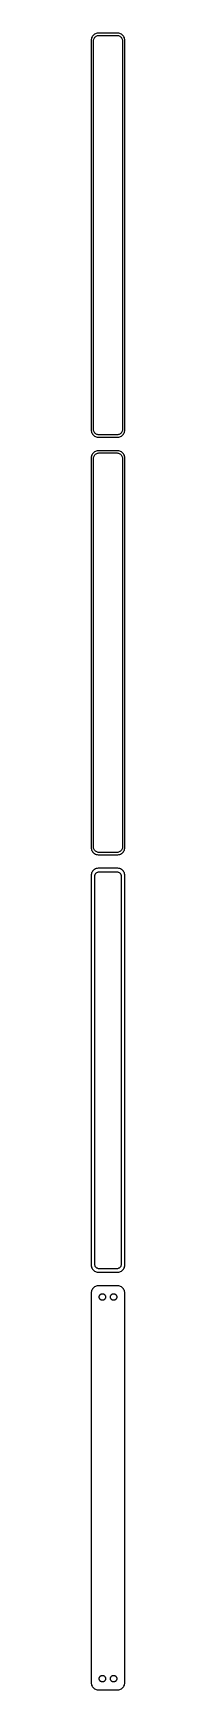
# Model space of a CAD drawing. Header units: metres. Extents: x -11 to 11, y 981 to 2088.
import ezdxf

# ---------------------------------------------------------------- set-up
doc = ezdxf.new("R2010")
doc.units = ezdxf.units.M

msp = doc.modelspace()

# ---------------------------------------------------------------- linework, layer by layer
for p, q in [((-11.2106, 2083.63), (-11.25, 2083)), ((-11.25, 2083), (-11.25, 1823)), ((-11.0929, 2084.24), (-11.2106, 2083.63)), ((-10.8989, 2084.84), (-11.0929, 2084.24)), ((-10.6315, 2085.41), (-10.8989, 2084.84)), ((-10.2951, 2085.94), (-10.6315, 2085.41)), ((-9.89484, 2086.42), (-10.2951, 2085.94)), ((-9.43712, 2086.85), (-9.89484, 2086.42)), ((-9.75, 2082.5), (-9.71844, 2083)), ((-9.75, 1823.5), (-9.75, 2082.5)), ((-9.71844, 2083), (-9.62433, 2083.49)), ((-9.62433, 2083.49), (-9.4691, 2083.97)), ((-9.4691, 2083.97), (-9.25522, 2084.43)), ((-8.92912, 2087.22), (-9.43712, 2086.85)), ((-9.25522, 2084.43), (-8.98605, 2084.85)), ((-8.98605, 2084.85), (-8.66586, 2085.24)), ((-8.37889, 2087.52), (-8.92912, 2087.22)), ((-8.66586, 2085.24), (-8.29968, 2085.58)), ((-7.79507, 2087.76), (-8.37889, 2087.52)), ((-8.29968, 2085.58), (-7.8933, 2085.88)), ((-7.8933, 2085.88), (-7.45311, 2086.12)), ((-7.1869, 2087.91), (-7.79507, 2087.76)), ((-7.45311, 2086.12), (-6.98605, 2086.3)), ((-6.56395, 2087.99), (-7.1869, 2087.91)), ((-6.98605, 2086.3), (-6.49951, 2086.43)), ((6.56395, 2087.99), (-6.56395, 2087.99)), ((-6.49951, 2086.43), (-6.00116, 2086.49)), ((-6.00116, 2086.49), (6.00116, 2086.49)), ((6.00116, 2086.49), (6.49951, 2086.43)), ((6.49951, 2086.43), (6.98605, 2086.3)), ((7.1869, 2087.91), (6.56395, 2087.99)), ((6.98605, 2086.3), (7.45311, 2086.12)), ((7.79507, 2087.76), (7.1869, 2087.91)), ((7.45311, 2086.12), (7.8933, 2085.88)), ((8.37889, 2087.52), (7.79507, 2087.76)), ((7.8933, 2085.88), (8.29968, 2085.58)), ((8.29968, 2085.58), (8.66586, 2085.24)), ((8.92912, 2087.22), (8.37889, 2087.52)), ((8.66586, 2085.24), (8.98605, 2084.85)), ((9.43712, 2086.85), (8.92912, 2087.22)), ((8.98605, 2084.85), (9.25522, 2084.43)), ((9.25522, 2084.43), (9.4691, 2083.97)), ((9.89484, 2086.42), (9.43712, 2086.85)), ((9.4691, 2083.97), (9.62433, 2083.49)), ((9.62433, 2083.49), (9.71844, 2083)), ((9.71844, 2083), (9.75, 2082.5)), ((9.75, 2082.5), (9.75, 1823.5)), ((10.2951, 2085.94), (9.89484, 2086.42)), ((10.6315, 2085.41), (10.2951, 2085.94)), ((10.8989, 2084.84), (10.6315, 2085.41)), ((11.0929, 2084.24), (10.8989, 2084.84)), ((11.2106, 2083.63), (11.0929, 2084.24)), ((11.25, 2083), (11.2106, 2083.63)), ((11.25, 1823), (11.25, 2083)), ((-11.25, 1823), (-11.2106, 1822.37)), ((-11.2106, 1822.37), (-11.0929, 1821.76)), ((-11.0929, 1821.76), (-10.8989, 1821.16)), ((-10.8989, 1821.16), (-10.6315, 1820.59)), ((-10.6315, 1820.59), (-10.2951, 1820.06)), ((-10.2951, 1820.06), (-9.89484, 1819.58)), ((-9.89484, 1819.58), (-9.43712, 1819.15)), ((-9.71844, 1823), (-9.75, 1823.5)), ((-9.62433, 1822.51), (-9.71844, 1823)), ((-9.4691, 1822.03), (-9.62433, 1822.51)), ((-9.25522, 1821.57), (-9.4691, 1822.03)), ((-9.43712, 1819.15), (-8.92912, 1818.78)), ((-8.98605, 1821.15), (-9.25522, 1821.57)), ((-8.66586, 1820.76), (-8.98605, 1821.15)), ((-8.92912, 1818.78), (-8.37889, 1818.48)), ((-8.29968, 1820.42), (-8.66586, 1820.76)), ((-8.37889, 1818.48), (-7.79507, 1818.24)), ((-7.8933, 1820.12), (-8.29968, 1820.42)), ((-7.45311, 1819.88), (-7.8933, 1820.12)), ((-7.79507, 1818.24), (-7.1869, 1818.09)), ((-6.98605, 1819.7), (-7.45311, 1819.88)), ((-7.1869, 1818.09), (-6.56395, 1818.01)), ((-6.49951, 1819.57), (-6.98605, 1819.7)), ((-6.56395, 1818.01), (6.56395, 1818.01)), ((-6.00116, 1819.51), (-6.49951, 1819.57)), ((6.00116, 1819.51), (-6.00116, 1819.51)), ((6.49951, 1819.57), (6.00116, 1819.51)), ((6.98605, 1819.7), (6.49951, 1819.57)), ((6.56395, 1818.01), (7.1869, 1818.09)), ((7.45311, 1819.88), (6.98605, 1819.7)), ((7.1869, 1818.09), (7.79507, 1818.24)), ((7.8933, 1820.12), (7.45311, 1819.88)), ((7.79507, 1818.24), (8.37889, 1818.48)), ((8.29968, 1820.42), (7.8933, 1820.12)), ((8.66586, 1820.76), (8.29968, 1820.42)), ((8.37889, 1818.48), (8.92912, 1818.78)), ((8.98605, 1821.15), (8.66586, 1820.76)), ((8.92912, 1818.78), (9.43712, 1819.15)), ((9.25522, 1821.57), (8.98605, 1821.15)), ((9.4691, 1822.03), (9.25522, 1821.57)), ((9.43712, 1819.15), (9.89484, 1819.58)), ((9.62433, 1822.51), (9.4691, 1822.03)), ((9.71844, 1823), (9.62433, 1822.51)), ((9.75, 1823.5), (9.71844, 1823)), ((9.89484, 1819.58), (10.2951, 1820.06)), ((10.2951, 1820.06), (10.6315, 1820.59)), ((10.6315, 1820.59), (10.8989, 1821.16)), ((10.8989, 1821.16), (11.0929, 1821.76)), ((11.0929, 1821.76), (11.2106, 1822.37)), ((11.2106, 1822.37), (11.25, 1823)), ((-11.2106, 1804.63), (-11.25, 1804)), ((-11.0929, 1805.24), (-11.2106, 1804.63)), ((-10.8989, 1805.84), (-11.0929, 1805.24)), ((-10.6315, 1806.41), (-10.8989, 1805.84)), ((-10.2951, 1806.94), (-10.6315, 1806.41)), ((-9.89484, 1807.42), (-10.2951, 1806.94)), ((-9.43712, 1807.85), (-9.89484, 1807.42)), ((-9.71844, 1804), (-9.62433, 1804.49)), ((-9.62433, 1804.49), (-9.4691, 1804.97)), ((-9.4691, 1804.97), (-9.25522, 1805.43)), ((-8.92912, 1808.22), (-9.43712, 1807.85)), ((-9.25522, 1805.43), (-8.98605, 1805.85)), ((-8.98605, 1805.85), (-8.66586, 1806.24)), ((-8.37889, 1808.52), (-8.92912, 1808.22)), ((-8.66586, 1806.24), (-8.29968, 1806.58)), ((-7.79507, 1808.76), (-8.37889, 1808.52)), ((-8.29968, 1806.58), (-7.8933, 1806.88)), ((-7.8933, 1806.88), (-7.45311, 1807.12)), ((-7.1869, 1808.91), (-7.79507, 1808.76)), ((-7.45311, 1807.12), (-6.98605, 1807.3)), ((-6.56395, 1808.99), (-7.1869, 1808.91)), ((-6.98605, 1807.3), (-6.49951, 1807.43)), ((6.56395, 1808.99), (-6.56395, 1808.99)), ((-6.49951, 1807.43), (-6.00116, 1807.49)), ((-6.00116, 1807.49), (6.00116, 1807.49)), ((6.00116, 1807.49), (6.49951, 1807.43)), ((6.49951, 1807.43), (6.98605, 1807.3)), ((7.1869, 1808.91), (6.56395, 1808.99)), ((6.98605, 1807.3), (7.45311, 1807.12)), ((7.79507, 1808.76), (7.1869, 1808.91)), ((7.45311, 1807.12), (7.8933, 1806.88)), ((8.37889, 1808.52), (7.79507, 1808.76)), ((7.8933, 1806.88), (8.29968, 1806.58)), ((8.29968, 1806.58), (8.66586, 1806.24)), ((8.92912, 1808.22), (8.37889, 1808.52)), ((8.66586, 1806.24), (8.98605, 1805.85)), ((9.43712, 1807.85), (8.92912, 1808.22)), ((8.98605, 1805.85), (9.25522, 1805.43)), ((9.25522, 1805.43), (9.4691, 1804.97)), ((9.89484, 1807.42), (9.43712, 1807.85)), ((9.4691, 1804.97), (9.62433, 1804.49)), ((9.62433, 1804.49), (9.71844, 1804)), ((10.2951, 1806.94), (9.89484, 1807.42)), ((10.6315, 1806.41), (10.2951, 1806.94)), ((10.8989, 1805.84), (10.6315, 1806.41)), ((11.0929, 1805.24), (10.8989, 1805.84)), ((11.2106, 1804.63), (11.0929, 1805.24)), ((11.25, 1804), (11.2106, 1804.63)), ((-11.25, 1804), (-11.25, 1544)), ((-9.75, 1803.5), (-9.71844, 1804)), ((-9.75, 1544.5), (-9.75, 1803.5)), ((9.71844, 1804), (9.75, 1803.5)), ((9.75, 1803.5), (9.75, 1544.5)), ((11.25, 1544), (11.25, 1804)), ((-11.25, 1544), (-11.2106, 1543.37)), ((-11.2106, 1543.37), (-11.0929, 1542.76)), ((-11.0929, 1542.76), (-10.8989, 1542.16)), ((-10.8989, 1542.16), (-10.6315, 1541.59)), ((-10.6315, 1541.59), (-10.2951, 1541.06)), ((-10.2951, 1541.06), (-9.89484, 1540.58)), ((-9.89484, 1540.58), (-9.43712, 1540.15)), ((-9.71844, 1544), (-9.75, 1544.5)), ((-9.62433, 1543.51), (-9.71844, 1544)), ((-9.4691, 1543.03), (-9.62433, 1543.51)), ((-9.25522, 1542.57), (-9.4691, 1543.03)), ((-9.43712, 1540.15), (-8.92912, 1539.78)), ((-8.98605, 1542.15), (-9.25522, 1542.57)), ((-8.66586, 1541.76), (-8.98605, 1542.15)), ((-8.92912, 1539.78), (-8.37889, 1539.48)), ((-8.29968, 1541.42), (-8.66586, 1541.76)), ((-8.37889, 1539.48), (-7.79507, 1539.24)), ((-7.8933, 1541.12), (-8.29968, 1541.42)), ((-7.45311, 1540.88), (-7.8933, 1541.12)), ((-7.79507, 1539.24), (-7.1869, 1539.09)), ((-6.98605, 1540.7), (-7.45311, 1540.88)), ((-7.1869, 1539.09), (-6.56395, 1539.01)), ((-6.49951, 1540.57), (-6.98605, 1540.7)), ((-6.56395, 1539.01), (6.56395, 1539.01)), ((-6.00116, 1540.51), (-6.49951, 1540.57)), ((6.00116, 1540.51), (-6.00116, 1540.51)), ((6.49951, 1540.57), (6.00116, 1540.51)), ((6.98605, 1540.7), (6.49951, 1540.57)), ((6.56395, 1539.01), (7.1869, 1539.09)), ((7.45311, 1540.88), (6.98605, 1540.7)), ((7.1869, 1539.09), (7.79507, 1539.24)), ((7.8933, 1541.12), (7.45311, 1540.88)), ((7.79507, 1539.24), (8.37889, 1539.48)), ((8.29968, 1541.42), (7.8933, 1541.12)), ((8.66586, 1541.76), (8.29968, 1541.42)), ((8.37889, 1539.48), (8.92912, 1539.78)), ((8.98605, 1542.15), (8.66586, 1541.76)), ((8.92912, 1539.78), (9.43712, 1540.15)), ((9.25522, 1542.57), (8.98605, 1542.15)), ((9.4691, 1543.03), (9.25522, 1542.57)), ((9.43712, 1540.15), (9.89484, 1540.58)), ((9.62433, 1543.51), (9.4691, 1543.03)), ((9.71844, 1544), (9.62433, 1543.51)), ((9.75, 1544.5), (9.71844, 1544)), ((9.89484, 1540.58), (10.2951, 1541.06)), ((10.2951, 1541.06), (10.6315, 1541.59)), ((10.6315, 1541.59), (10.8989, 1542.16)), ((10.8989, 1542.16), (11.0929, 1542.76)), ((11.0929, 1542.76), (11.2106, 1543.37)), ((11.2106, 1543.37), (11.25, 1544)), ((-10.2951, 1527.94), (-10.6315, 1527.41)), ((-9.89484, 1528.42), (-10.2951, 1527.94)), ((-9.43712, 1528.85), (-9.89484, 1528.42)), ((-8.92912, 1529.22), (-9.43712, 1528.85)), ((-8.37889, 1529.52), (-8.92912, 1529.22)), ((-7.79507, 1529.76), (-8.37889, 1529.52)), ((-7.1869, 1529.91), (-7.79507, 1529.76)), ((-6.56395, 1529.99), (-7.1869, 1529.91)), ((6.56395, 1529.99), (-6.56395, 1529.99)), ((7.1869, 1529.91), (6.56395, 1529.99)), ((7.79507, 1529.76), (7.1869, 1529.91)), ((8.37889, 1529.52), (7.79507, 1529.76)), ((8.92912, 1529.22), (8.37889, 1529.52)), ((9.43712, 1528.85), (8.92912, 1529.22)), ((9.89484, 1528.42), (9.43712, 1528.85)), ((10.2951, 1527.94), (9.89484, 1528.42)), ((10.6315, 1527.41), (10.2951, 1527.94)), ((-11.2106, 1525.63), (-11.25, 1525)), ((-11.25, 1525), (-11.25, 1265)), ((-11.0929, 1526.24), (-11.2106, 1525.63)), ((-10.8989, 1526.84), (-11.0929, 1526.24)), ((-10.6315, 1527.41), (-10.8989, 1526.84)), ((-8.86292, 1524.5), (-8.83836, 1524.89)), ((-8.86292, 1265.5), (-8.86292, 1524.5)), ((-8.83836, 1524.89), (-8.76512, 1525.27)), ((-8.76512, 1525.27), (-8.64432, 1525.65)), ((-8.64432, 1525.65), (-8.47786, 1526)), ((-8.47786, 1526), (-8.2684, 1526.33)), ((-8.2684, 1526.33), (-8.01921, 1526.63)), ((-8.01921, 1526.63), (-7.73424, 1526.9)), ((-7.73424, 1526.9), (-7.41798, 1527.13)), ((-7.41798, 1527.13), (-7.07541, 1527.32)), ((-7.07541, 1527.32), (-6.71194, 1527.46)), ((-6.71194, 1527.46), (-6.3333, 1527.56)), ((-6.3333, 1527.56), (-5.94545, 1527.61)), ((-5.94545, 1527.61), (5.94545, 1527.61)), ((5.94545, 1527.61), (6.3333, 1527.56)), ((6.3333, 1527.56), (6.71194, 1527.46)), ((6.71194, 1527.46), (7.07541, 1527.32)), ((7.07541, 1527.32), (7.41798, 1527.13)), ((7.41798, 1527.13), (7.73424, 1526.9)), ((7.73424, 1526.9), (8.01921, 1526.63)), ((8.01921, 1526.63), (8.2684, 1526.33)), ((8.2684, 1526.33), (8.47786, 1526)), ((8.47786, 1526), (8.64432, 1525.65)), ((8.64432, 1525.65), (8.76512, 1525.27)), ((8.76512, 1525.27), (8.83836, 1524.89)), ((8.83836, 1524.89), (8.86292, 1524.5)), ((8.86292, 1524.5), (8.86292, 1265.5)), ((10.8989, 1526.84), (10.6315, 1527.41)), ((11.0929, 1526.24), (10.8989, 1526.84)), ((11.2106, 1525.63), (11.0929, 1526.24)), ((11.25, 1525), (11.2106, 1525.63)), ((11.25, 1265), (11.25, 1525)), ((-11.25, 1265), (-11.2106, 1264.37)), ((-11.2106, 1264.37), (-11.0929, 1263.76)), ((-11.0929, 1263.76), (-10.8989, 1263.16)), ((-10.8989, 1263.16), (-10.6315, 1262.59)), ((-10.6315, 1262.59), (-10.2951, 1262.06)), ((-10.2951, 1262.06), (-9.89484, 1261.58)), ((-8.83836, 1265.11), (-8.86292, 1265.5)), ((-8.76512, 1264.73), (-8.83836, 1265.11)), ((-8.64432, 1264.35), (-8.76512, 1264.73)), ((-8.47786, 1264), (-8.64432, 1264.35)), ((-8.2684, 1263.67), (-8.47786, 1264)), ((-8.01921, 1263.37), (-8.2684, 1263.67)), ((-7.73424, 1263.1), (-8.01921, 1263.37)), ((-7.41798, 1262.87), (-7.73424, 1263.1)), ((-7.07541, 1262.68), (-7.41798, 1262.87)), ((-6.71194, 1262.54), (-7.07541, 1262.68)), ((-6.3333, 1262.44), (-6.71194, 1262.54)), ((-5.94545, 1262.39), (-6.3333, 1262.44)), ((5.94545, 1262.39), (-5.94545, 1262.39)), ((6.3333, 1262.44), (5.94545, 1262.39)), ((6.71194, 1262.54), (6.3333, 1262.44)), ((7.07541, 1262.68), (6.71194, 1262.54)), ((7.41798, 1262.87), (7.07541, 1262.68)), ((7.73424, 1263.1), (7.41798, 1262.87)), ((8.01921, 1263.37), (7.73424, 1263.1)), ((8.2684, 1263.67), (8.01921, 1263.37)), ((8.47786, 1264), (8.2684, 1263.67)), ((8.64432, 1264.35), (8.47786, 1264)), ((8.76512, 1264.73), (8.64432, 1264.35)), ((8.83836, 1265.11), (8.76512, 1264.73)), ((8.86292, 1265.5), (8.83836, 1265.11)), ((9.89484, 1261.58), (10.2951, 1262.06)), ((10.2951, 1262.06), (10.6315, 1262.59)), ((10.6315, 1262.59), (10.8989, 1263.16)), ((10.8989, 1263.16), (11.0929, 1263.76)), ((11.0929, 1263.76), (11.2106, 1264.37)), ((11.2106, 1264.37), (11.25, 1265)), ((-9.89484, 1261.58), (-9.43712, 1261.15)), ((-9.43712, 1261.15), (-8.92912, 1260.78)), ((-8.92912, 1260.78), (-8.37889, 1260.48)), ((-8.37889, 1260.48), (-7.79507, 1260.24)), ((-7.79507, 1260.24), (-7.1869, 1260.09)), ((-7.1869, 1250.91), (-7.79507, 1250.76)), ((-7.1869, 1260.09), (-6.56395, 1260.01)), ((-6.56395, 1250.99), (-7.1869, 1250.91)), ((-6.56395, 1260.01), (6.56395, 1260.01)), ((6.56395, 1250.99), (-6.56395, 1250.99)), ((6.56395, 1260.01), (7.1869, 1260.09)), ((7.1869, 1250.91), (6.56395, 1250.99)), ((7.1869, 1260.09), (7.79507, 1260.24)), ((7.79507, 1250.76), (7.1869, 1250.91)), ((7.79507, 1260.24), (8.37889, 1260.48)), ((8.37889, 1260.48), (8.92912, 1260.78)), ((8.92912, 1260.78), (9.43712, 1261.15)), ((9.43712, 1261.15), (9.89484, 1261.58)), ((-11.2106, 1246.63), (-11.25, 1246)), ((-11.25, 1246), (-11.25, 986)), ((-11.0929, 1247.24), (-11.2106, 1246.63)), ((-10.8989, 1247.84), (-11.0929, 1247.24)), ((-10.6315, 1248.41), (-10.8989, 1247.84)), ((-10.2951, 1248.94), (-10.6315, 1248.41)), ((-9.89484, 1249.42), (-10.2951, 1248.94)), ((-9.43712, 1249.85), (-9.89484, 1249.42)), ((-8.92912, 1250.22), (-9.43712, 1249.85)), ((-8.37889, 1250.52), (-8.92912, 1250.22)), ((-7.79507, 1250.76), (-8.37889, 1250.52)), ((-5.88528, 1243.5), (-5.86845, 1243.77)), ((-5.86845, 1243.23), (-5.88528, 1243.5)), ((-5.86845, 1243.77), (-5.81821, 1244.03)), ((-5.81821, 1242.97), (-5.86845, 1243.23)), ((-5.81821, 1244.03), (-5.73534, 1244.29)), ((-5.73534, 1242.71), (-5.81821, 1242.97)), ((-5.73534, 1244.29), (-5.62117, 1244.53)), ((-5.62117, 1242.47), (-5.73534, 1242.71)), ((-5.62117, 1244.53), (-5.47748, 1244.76)), ((-5.47748, 1242.24), (-5.62117, 1242.47)), ((-5.47748, 1244.76), (-5.30655, 1244.96)), ((-5.30655, 1242.04), (-5.47748, 1242.24)), ((-5.30655, 1244.96), (-5.11108, 1245.15)), ((-5.11108, 1241.85), (-5.30655, 1242.04)), ((-5.11108, 1245.15), (-4.89413, 1245.3)), ((-4.89413, 1241.7), (-5.11108, 1241.85)), ((-4.89413, 1245.3), (-4.65915, 1245.43)), ((-4.65915, 1241.57), (-4.89413, 1241.7)), ((-4.65915, 1245.43), (-4.40984, 1245.53)), ((-4.40984, 1241.47), (-4.65915, 1241.57)), ((-4.40984, 1245.53), (-4.1501, 1245.6)), ((-4.1501, 1241.4), (-4.40984, 1241.47)), ((-4.1501, 1245.6), (-3.88406, 1245.63)), ((-3.88406, 1241.37), (-4.1501, 1241.4)), ((-3.88406, 1245.63), (-3.61592, 1245.63)), ((-3.61592, 1241.37), (-3.88406, 1241.37)), ((-3.61592, 1245.63), (-3.34988, 1245.6)), ((-3.34988, 1241.4), (-3.61592, 1241.37)), ((-3.34988, 1245.6), (-3.09015, 1245.53)), ((-3.09015, 1241.47), (-3.34988, 1241.4)), ((-3.09015, 1245.53), (-2.84084, 1245.43)), ((-2.84084, 1241.57), (-3.09015, 1241.47)), ((-2.84084, 1245.43), (-2.60585, 1245.3)), ((-2.60585, 1241.7), (-2.84084, 1241.57)), ((-2.60585, 1245.3), (-2.3889, 1245.15)), ((-2.3889, 1241.85), (-2.60585, 1241.7)), ((-2.3889, 1245.15), (-2.19344, 1244.96)), ((-2.19344, 1242.04), (-2.3889, 1241.85)), ((-2.19344, 1244.96), (-2.02251, 1244.76)), ((-2.02251, 1242.24), (-2.19344, 1242.04)), ((-2.02251, 1244.76), (-1.87881, 1244.53)), ((-1.87881, 1242.47), (-2.02251, 1242.24)), ((-1.87881, 1244.53), (-1.76465, 1244.29)), ((-1.76465, 1242.71), (-1.87881, 1242.47)), ((-1.76465, 1244.29), (-1.68178, 1244.03)), ((-1.68178, 1242.97), (-1.76465, 1242.71)), ((-1.68178, 1244.03), (-1.63153, 1243.77)), ((-1.63153, 1243.23), (-1.68178, 1242.97)), ((-1.63153, 1243.77), (-1.6147, 1243.5)), ((-1.6147, 1243.5), (-1.63153, 1243.23)), ((1.6147, 1243.5), (1.63153, 1243.77)), ((1.63153, 1243.23), (1.6147, 1243.5)), ((1.63153, 1243.77), (1.68178, 1244.03)), ((1.68178, 1242.97), (1.63153, 1243.23)), ((1.68178, 1244.03), (1.76465, 1244.29)), ((1.76465, 1242.71), (1.68178, 1242.97)), ((1.76465, 1244.29), (1.87881, 1244.53)), ((1.87881, 1242.47), (1.76465, 1242.71)), ((1.87881, 1244.53), (2.02251, 1244.76)), ((2.02251, 1242.24), (1.87881, 1242.47)), ((2.02251, 1244.76), (2.19344, 1244.96)), ((2.19344, 1242.04), (2.02251, 1242.24)), ((2.19344, 1244.96), (2.3889, 1245.15)), ((2.3889, 1241.85), (2.19344, 1242.04)), ((2.3889, 1245.15), (2.60585, 1245.3)), ((2.60585, 1241.7), (2.3889, 1241.85)), ((2.60585, 1245.3), (2.84084, 1245.43)), ((2.84084, 1241.57), (2.60585, 1241.7)), ((2.84084, 1245.43), (3.09015, 1245.53)), ((3.09015, 1241.47), (2.84084, 1241.57)), ((3.09015, 1245.53), (3.34988, 1245.6)), ((3.34988, 1241.4), (3.09015, 1241.47)), ((3.34988, 1245.6), (3.61592, 1245.63)), ((3.61592, 1241.37), (3.34988, 1241.4)), ((3.61592, 1245.63), (3.88406, 1245.63)), ((3.88406, 1241.37), (3.61592, 1241.37)), ((3.88406, 1245.63), (4.1501, 1245.6)), ((4.1501, 1241.4), (3.88406, 1241.37)), ((4.1501, 1245.6), (4.40984, 1245.53)), ((4.40984, 1241.47), (4.1501, 1241.4)), ((4.40984, 1245.53), (4.65915, 1245.43)), ((4.65915, 1241.57), (4.40984, 1241.47)), ((4.65915, 1245.43), (4.89413, 1245.3)), ((4.89413, 1241.7), (4.65915, 1241.57)), ((4.89413, 1245.3), (5.11108, 1245.15)), ((5.11108, 1241.85), (4.89413, 1241.7)), ((5.11108, 1245.15), (5.30655, 1244.96)), ((5.30655, 1242.04), (5.11108, 1241.85)), ((5.30655, 1244.96), (5.47748, 1244.76)), ((5.47748, 1242.24), (5.30655, 1242.04)), ((5.47748, 1244.76), (5.62117, 1244.53)), ((5.62117, 1242.47), (5.47748, 1242.24)), ((5.62117, 1244.53), (5.73534, 1244.29)), ((5.73534, 1242.71), (5.62117, 1242.47)), ((5.73534, 1244.29), (5.81821, 1244.03)), ((5.81821, 1242.97), (5.73534, 1242.71)), ((5.81821, 1244.03), (5.86845, 1243.77)), ((5.86845, 1243.23), (5.81821, 1242.97)), ((5.86845, 1243.77), (5.88528, 1243.5)), ((5.88528, 1243.5), (5.86845, 1243.23)), ((8.37889, 1250.52), (7.79507, 1250.76)), ((8.92912, 1250.22), (8.37889, 1250.52)), ((9.43712, 1249.85), (8.92912, 1250.22)), ((9.89484, 1249.42), (9.43712, 1249.85)), ((10.2951, 1248.94), (9.89484, 1249.42)), ((10.6315, 1248.41), (10.2951, 1248.94)), ((10.8989, 1247.84), (10.6315, 1248.41)), ((11.0929, 1247.24), (10.8989, 1247.84)), ((11.2106, 1246.63), (11.0929, 1247.24)), ((11.25, 1246), (11.2106, 1246.63)), ((11.25, 986), (11.25, 1246)), ((-11.25, 986), (-11.2106, 985.373)), ((-11.2106, 985.373), (-11.0929, 984.757)), ((-5.88528, 988.5), (-5.86845, 988.768)), ((-5.86845, 988.232), (-5.88528, 988.5)), ((-5.86845, 988.768), (-5.81821, 989.031)), ((-5.81821, 987.969), (-5.86845, 988.232)), ((-5.81821, 989.031), (-5.73534, 989.286)), ((-5.73534, 987.714), (-5.81821, 987.969)), ((-5.73534, 989.286), (-5.62117, 989.529)), ((-5.62117, 987.471), (-5.73534, 987.714)), ((-5.62117, 989.529), (-5.47748, 989.755)), ((-5.47748, 987.245), (-5.62117, 987.471)), ((-5.47748, 989.755), (-5.30655, 989.962)), ((-5.30655, 987.038), (-5.47748, 987.245)), ((-5.30655, 989.962), (-5.11108, 990.145)), ((-5.11108, 986.855), (-5.30655, 987.038)), ((-5.11108, 990.145), (-4.89413, 990.303)), ((-4.89413, 986.697), (-5.11108, 986.855)), ((-4.89413, 990.303), (-4.65915, 990.432)), ((-4.65915, 986.568), (-4.89413, 986.697)), ((-4.65915, 990.432), (-4.40984, 990.531)), ((-4.40984, 986.469), (-4.65915, 986.568)), ((-4.40984, 990.531), (-4.1501, 990.597)), ((-4.1501, 986.403), (-4.40984, 986.469)), ((-4.1501, 990.597), (-3.88406, 990.631)), ((-3.88406, 986.369), (-4.1501, 986.403)), ((-3.88406, 990.631), (-3.61592, 990.631)), ((-3.61592, 986.369), (-3.88406, 986.369)), ((-3.61592, 990.631), (-3.34988, 990.597)), ((-3.34988, 986.403), (-3.61592, 986.369)), ((-3.34988, 990.597), (-3.09015, 990.531)), ((-3.09015, 986.469), (-3.34988, 986.403)), ((-3.09015, 990.531), (-2.84084, 990.432)), ((-2.84084, 986.568), (-3.09015, 986.469)), ((-2.84084, 990.432), (-2.60585, 990.303)), ((-2.60585, 986.697), (-2.84084, 986.568)), ((-2.60585, 990.303), (-2.3889, 990.145)), ((-2.3889, 986.855), (-2.60585, 986.697)), ((-2.3889, 990.145), (-2.19344, 989.962)), ((-2.19344, 987.038), (-2.3889, 986.855)), ((-2.19344, 989.962), (-2.02251, 989.755)), ((-2.02251, 987.245), (-2.19344, 987.038)), ((-2.02251, 989.755), (-1.87881, 989.529)), ((-1.87881, 987.471), (-2.02251, 987.245)), ((-1.87881, 989.529), (-1.76465, 989.286)), ((-1.76465, 987.714), (-1.87881, 987.471)), ((-1.76465, 989.286), (-1.68178, 989.031)), ((-1.68178, 987.969), (-1.76465, 987.714)), ((-1.68178, 989.031), (-1.63153, 988.768)), ((-1.63153, 988.232), (-1.68178, 987.969)), ((-1.63153, 988.768), (-1.6147, 988.5)), ((-1.6147, 988.5), (-1.63153, 988.232)), ((1.6147, 988.5), (1.63153, 988.768)), ((1.63153, 988.232), (1.6147, 988.5)), ((1.63153, 988.768), (1.68178, 989.031)), ((1.68178, 987.969), (1.63153, 988.232)), ((1.68178, 989.031), (1.76465, 989.286)), ((1.76465, 987.714), (1.68178, 987.969)), ((1.76465, 989.286), (1.87881, 989.529)), ((1.87881, 987.471), (1.76465, 987.714)), ((1.87881, 989.529), (2.02251, 989.755)), ((2.02251, 987.245), (1.87881, 987.471)), ((2.02251, 989.755), (2.19344, 989.962)), ((2.19344, 987.038), (2.02251, 987.245)), ((2.19344, 989.962), (2.3889, 990.145)), ((2.3889, 986.855), (2.19344, 987.038)), ((2.3889, 990.145), (2.60585, 990.303)), ((2.60585, 986.697), (2.3889, 986.855)), ((2.60585, 990.303), (2.84084, 990.432)), ((2.84084, 986.568), (2.60585, 986.697)), ((2.84084, 990.432), (3.09015, 990.531)), ((3.09015, 986.469), (2.84084, 986.568)), ((3.09015, 990.531), (3.34988, 990.597)), ((3.34988, 986.403), (3.09015, 986.469)), ((3.34988, 990.597), (3.61592, 990.631)), ((3.61592, 986.369), (3.34988, 986.403)), ((3.61592, 990.631), (3.88406, 990.631)), ((3.88406, 986.369), (3.61592, 986.369)), ((3.88406, 990.631), (4.1501, 990.597)), ((4.1501, 986.403), (3.88406, 986.369)), ((4.1501, 990.597), (4.40984, 990.531)), ((4.40984, 986.469), (4.1501, 986.403)), ((4.40984, 990.531), (4.65915, 990.432)), ((4.65915, 986.568), (4.40984, 986.469)), ((4.65915, 990.432), (4.89413, 990.303)), ((4.89413, 986.697), (4.65915, 986.568)), ((4.89413, 990.303), (5.11108, 990.145)), ((5.11108, 986.855), (4.89413, 986.697)), ((5.11108, 990.145), (5.30655, 989.962)), ((5.30655, 987.038), (5.11108, 986.855)), ((5.30655, 989.962), (5.47748, 989.755)), ((5.47748, 987.245), (5.30655, 987.038)), ((5.47748, 989.755), (5.62117, 989.529)), ((5.62117, 987.471), (5.47748, 987.245)), ((5.62117, 989.529), (5.73534, 989.286)), ((5.73534, 987.714), (5.62117, 987.471)), ((5.73534, 989.286), (5.81821, 989.031)), ((5.81821, 987.969), (5.73534, 987.714)), ((5.81821, 989.031), (5.86845, 988.768)), ((5.86845, 988.232), (5.81821, 987.969)), ((5.86845, 988.768), (5.88528, 988.5)), ((5.88528, 988.5), (5.86845, 988.232)), ((11.0929, 984.757), (11.2106, 985.373)), ((11.2106, 985.373), (11.25, 986)), ((-11.0929, 984.757), (-10.8989, 984.159)), ((-10.8989, 984.159), (-10.6315, 983.591)), ((-10.6315, 983.591), (-10.2951, 983.061)), ((-10.2951, 983.061), (-9.89484, 982.577)), ((-9.89484, 982.577), (-9.43712, 982.147)), ((-9.43712, 982.147), (-8.92912, 981.778)), ((-8.92912, 981.778), (-8.37889, 981.476)), ((-8.37889, 981.476), (-7.79507, 981.245)), ((-7.79507, 981.245), (-7.1869, 981.089)), ((-7.1869, 981.089), (-6.56395, 981.01)), ((-6.56395, 981.01), (6.56395, 981.01)), ((6.56395, 981.01), (7.1869, 981.089)), ((7.1869, 981.089), (7.79507, 981.245)), ((7.79507, 981.245), (8.37889, 981.476)), ((8.37889, 981.476), (8.92912, 981.778)), ((8.92912, 981.778), (9.43712, 982.147)), ((9.43712, 982.147), (9.89484, 982.577)), ((9.89484, 982.577), (10.2951, 983.061)), ((10.2951, 983.061), (10.6315, 983.591)), ((10.6315, 983.591), (10.8989, 984.159)), ((10.8989, 984.159), (11.0929, 984.757))]:
    msp.add_line(p, q)

doc.saveas('drawing.dxf')
